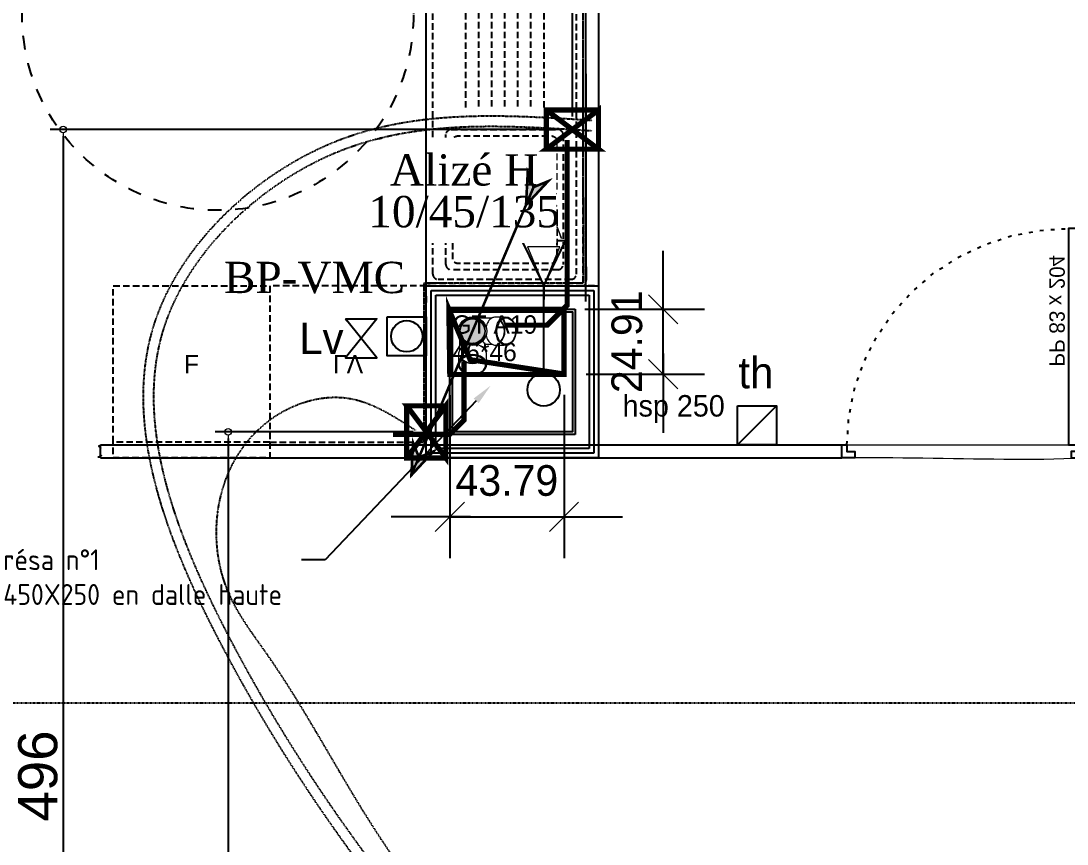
# Model space of a CAD drawing. Extents: x -2932 to 12371, y 2178 to 6224.
# Drawn here: x 3957.4 to 4358.5, y 4847.3 to 5163.1 of the extents above; entities that cross this region are included whole.
import ezdxf
from ezdxf import colors
from ezdxf.entities.mleader import LeaderData, LeaderLine
from ezdxf.math import Vec2, Vec3

# ---------------------------------------------------------------- set-up
doc = ezdxf.new("R2010")
doc.units = 0
doc.header["$PDMODE"] = 67
for name, pattern in [('ISO-03', [1.5, 0.6, -0.9]), ('prlm_ef', [0.165, 0.1, -0.065]), ('Style de ligne -1', [0.41664, 0.20828, -0.20836]), ('Style de ligne -11', [0.347222, 0.20828, -0.138942]), ('Style de ligne -13', [0.147638, 0.098425, -0.049213]), ('Style de ligne -18', [0.164042, 0.054681, -0.109361]), ('Style de ligne -5', [0.20828, 0.069425, -0.138855]), ('VW-01', [0.41656, 0.20828, -0.20828])]:
    doc.linetypes.add(name, pattern=pattern)
doc.layers.get('0').update_dxf_attribs({"color": 252})
for name, color, linetype, lineweight in [('_GAZELEC-BOITE INCORPO', 36, 'Continuous', 18), ('_GAZELEC-RESERVATION', 1, 'Continuous', 18), ('_GAZELEC-RESERVATION 2', 6, 'Continuous', 18)]:
    doc.layers.add(name, color=color, linetype=linetype, lineweight=lineweight)
for name, color, linetype in [('_GAZELEC-EAU CHAUDE', 1, 'Continuous'), ('B faience', 252, 'Style de ligne -11'), ('B Général', 252, 'Continuous'), ('C ANNOTATIONS-axes horizontaux', 252, 'Style de ligne -1'), ('C ANNOTATIONS-PMR', 252, 'Style de ligne -5'), ('C ANNOTATIONS-prestations', 252, 'Continuous'), ('C ANNOTATIONS-textes-numérotation gaine', 252, 'ISO-03'), ('D SURFACES-shab', 252, 'Continuous'), ('F REMPLISSAGE-vert clair', 252, 'Continuous'), ('F REMPLISSAGE-vert foncé', 252, 'Continuous'), ('GAZ-EU FLECHE', 42, 'Continuous'), ('prlm-CHAUFF', 30, 'Continuous'), ('prlm-EAU-CHU', 42, 'Continuous'), ('prlm-EAU-EF', 161, 'Continuous'), ('prlm-EAU-EUEV', 25, 'Continuous'), ('prlm-GT', 242, 'Continuous'), ('prlm-VMC', 93, 'Continuous')]:
    doc.layers.add(name, color=color, linetype=linetype)
doc.styles.add('Arial', font='arial.ttf')
doc.styles.add('Eurostile', font='')
doc.styles.add('Eurostile (italic)', font='')
doc.styles.add('prlm-elec-cfa', font='comic.ttf', dxfattribs={"height": 12})
doc.styles.add('prlm-elec-cfo', font='comic.ttf', dxfattribs={"height": 12})
doc.styles.add('prlm-vmc', font='pala.ttf', dxfattribs={"height": 14})
doc.styles.get("Standard").update_dxf_attribs({"font": 'isocp.shx', "height": 15})
doc.styles.get('Eurostile').set_extended_font_data('Eurostile')
doc.styles.get('Eurostile (italic)').set_extended_font_data('Eurostile', italic=True)
doc.dimstyles.new('200', dxfattribs={"dimscale": 0.1, "dimtxt": 150, "dimasz": 25, "dimexe": 50, "dimexo": 50, "dimgap": 20, "dimtad": 1, "dimdec": 0, "dimdsep": 46, "dimtxsty": 'Arial', "dimblk1": 'DOTBLANK', "dimblk2": 'DOTBLANK', "dimsah": 1, "dimcen": 25, "dimclrd": 5, "dimclre": 5, "dimadec": 0, "dimazin": 0, "dimtfac": 1, "dimtdec": 0, "dimtmove": 0, "dimatfit": 3, "dimldrblk": 'DOTBLANK', "dimfxl": 50, "dimtolj": 1, "dimtzin": 0, "dimarcsym": 0})
doc.dimstyles.new('Arch', dxfattribs={"dimtxt": 11.765001, "dimasz": 11.224121, "dimexe": 15.875, "dimexo": 7.9375, "dimgap": 7.9375, "dimtad": 1, "dimdec": 1, "dimtxsty": 'Eurostile', "dimblk": 'B n1.VW_SLASH', "dimblk1": 'B n1.VW_SLASH', "dimblk2": 'B n1.VW_SLASH', "dimcen": 0, "dimdle": 7.9375, "dimazin": 0, "dimtfac": 1, "dimtdec": 1, "dimtix": 1, "dimtmove": 0, "dimatfit": 0, "dimldrblk": 'B n1.VW_FILLEDARROW', "dimfxl": 1, "dimfrac": 2, "dimtolj": 1, "dimarcsym": 0})

# ---------------------------------------------------------------- blocks, each defined once
blk = doc.blocks.new('A n1.Groupe-56-1')
at = {"layer": 'B Général', "linetype": 'VW-01', "ltscale": 25.4, "flags": 128}
blk.add_lwpolyline([(4122.85, 5051.44), (4168.9, 5051.44), (4168.9, 5005.44), (4122.85, 5005.44)], close=True, dxfattribs=at)
at = {"layer": 'C ANNOTATIONS-textes-numérotation gaine', "insert": (4122.85, 5050.14), "char_height": 7.059, "width": 46.0492, "attachment_point": 1, "line_spacing_factor": 0.894142, "style": 'Eurostile'}
blk.add_mtext('GT A19\\P46*46', dxfattribs=at)
blk = doc.blocks.new('xi.cee3')
at = {"layer": 'prlm-EAU-CHU', "color": 0, "lineweight": 13}
for p, q in [((-5.34, 12.09), (-5.34, 8.77)), ((5.34, 8.77), (5.34, 12.09)), ((-5, 7.43), (-5, 2.17)), ((5, 5), (3.85, 3.85)), ((5, 5), (5, 7.43)), ((7.43, 5), (5, 5)), ((12.09, 5.34), (8.77, 5.34)), ((2.17, -5), (7.43, -5)), ((8.77, -5.34), (12.09, -5.34))]:
    blk.add_line(p, q, dxfattribs=at)
for radius in [5.45, 4.69]:
    blk.add_circle((0, 0), radius, dxfattribs=at)
for centre, radius, start, end in [((0, 6.15), 6.29, 48.8644, 131.1356), ((0, 6.35), 5.87, 47.8311, 131.8233), ((-2.66, 8.75), 2.68, 180.4039, 207.2524), ((2.66, 8.75), 2.68, 332.7476, 359.5961), ((-0.74, 10.12), 5.03, 211.1457, 259.1022), ((0.74, 10.12), 5.03, 280.8978, 328.8543), ((10.12, 0.74), 5.03, 121.1457, 169.1022), ((8.75, 2.66), 2.68, 90.4039, 117.2524), ((6.15, 0), 6.29, 318.8644, 41.1356), ((6.35, 0), 5.87, 318.1767, 42.1689), ((10.12, -0.74), 5.03, 190.8978, 238.8543), ((8.75, -2.66), 2.68, 242.7476, 269.5961)]:
    blk.add_arc(centre, radius, start, end, dxfattribs=at)
for centre, major_axis, ratio in [((0, 12.84), (5.44, 0), 0.708306), ((0, 12.94), (5.05, 0), 0.707331)]:
    blk.add_ellipse(centre, major_axis=major_axis, ratio=ratio, dxfattribs=at)
at = {"layer": 'prlm-EAU-CHU', "color": 0, "lineweight": 13, "extrusion": (0, 0, -1)}
for centre, major_axis, ratio in [((12.84, 0), (0, 5.44), 0.708306), ((12.94, 0), (0, 5.05), 0.707331)]:
    blk.add_ellipse(centre, major_axis=major_axis, ratio=ratio, dxfattribs=at)
blk = doc.blocks.new('xi.eu')
at = {"layer": 'prlm-EAU-EUEV', "linetype": 'ByBlock', "lineweight": -2}
h = blk.add_hatch(color=0, dxfattribs=at)
edge = h.paths.add_edge_path()
edge.add_arc((0, 0), 5, 0, 360)
at = {"layer": 'prlm-EAU-EUEV', "color": 0, "linetype": 'ByBlock', "lineweight": 5}
blk.add_circle((0, 0), 5, dxfattribs=at)
blk = doc.blocks.new('xi.be')
at = {"layer": 'prlm-VMC', "color": 0, "linetype": 'ByBlock', "lineweight": 5, "flags": 128}
blk.add_lwpolyline([(-6.17, -15), (6.17, -15), (0, 0)], close=True, dxfattribs=at)
at = {"layer": 'prlm-VMC', "color": 0, "linetype": 'ByBlock', "lineweight": 5}
blk.add_solid([(0, -1), (5.17, -14), (-5.17, -14), (0, -1)], dxfattribs=at)
blk = doc.blocks.new('xi.bp-vmc-cui')
at = {"layer": 'prlm-VMC', "color": 0, "linetype": 'ByBlock', "lineweight": -2, "flags": 128}
blk.add_lwpolyline([(-7.5, 7.5), (7.5, 7.5), (7.5, -7.5), (-7.5, -7.5)], close=True, dxfattribs=at)
at = {"layer": 'prlm-VMC', "color": 0, "linetype": 'ByBlock', "lineweight": -2}
blk.add_circle((0, 0), 6, dxfattribs=at)
blk = doc.blocks.new('xi.th-ch')
at = {"layer": 'prlm-CHAUFF', "color": 0, "linetype": 'ByBlock', "lineweight": -2, "flags": 128}
blk.add_lwpolyline([(-7.5, 7.5), (7.5, 7.5), (7.5, -7.5), (-7.5, -7.5)], close=True, dxfattribs=at)
at = {"layer": 'prlm-CHAUFF', "color": 0}
blk.add_lwpolyline([(-7.5, -7.5), (7.5, 7.5)], dxfattribs=at)
blk = doc.blocks.new('xi.LVrob')
at = {"layer": 'prlm-EAU-EF', "color": 0}
blk.add_lwpolyline([(-6, 7.5), (6, 7.5), (-6, -7.5), (6, -7.5)], close=True, dxfattribs=at)
blk = doc.blocks.new('A n1.Frigo')
at = {"layer": 'B Général', "linetype": 'Style de ligne -13', "ltscale": 25.4, "flags": 128}
blk.add_lwpolyline([(-30, 30), (30, 30), (30, -30), (-30, -30)], close=True, dxfattribs=at)
blk.add_lwpolyline([(30, -30), (30, -36), (-30, -36), (-30, -30)], dxfattribs=at)
at = {"layer": 'B Général', "insert": (0, 0), "char_height": 7.06, "attachment_point": 5, "line_spacing_factor": 0.894142, "style": 'Eurostile'}
blk.add_mtext('F', dxfattribs=at)
blk = doc.blocks.new('A n1.Rond 150_PMR')
at = {"layer": 'B Général', "linetype": 'VW-01', "ltscale": 25.4}
blk.add_circle((0, 0), 75, dxfattribs=at)
at = {"layer": 'B Général', "insert": (-61.5, 0), "char_height": 7.059, "attachment_point": 5, "rotation": 90, "line_spacing_factor": 0.894142, "style": 'Eurostile (italic)'}
blk.add_mtext('Ø 150 PMR', dxfattribs=at)
blk = doc.blocks.new('A n1.Lave Vaisselle')
at = {"layer": 'B Général', "linetype": 'Style de ligne -13', "ltscale": 25.4, "flags": 128}
blk.add_lwpolyline([(-30, 30), (-30, 36), (30, 36), (30, 30)], dxfattribs=at)
blk.add_lwpolyline([(-30, 30), (30, 30), (30, -30), (-30, -30)], close=True, dxfattribs=at)
at = {"layer": 'B Général', "insert": (0, 0), "char_height": 7.059, "attachment_point": 5, "line_spacing_factor": 0.894142, "style": 'Eurostile'}
blk.add_mtext('LV', dxfattribs=at)
blk = doc.blocks.new('A n1.Evier 120.60 T3 et +')
at = {"layer": 'B Général', "linetype": 'Style de ligne -13', "ltscale": 25.4}
for p, q in [((-55.5, -2.5), (55.5, -2.5)), ((-57.5, -55.5), (-57.5, -4.5)), ((2, -7.53), (51.79, -7.53)), ((57.5, -4.5), (57.5, -55.5)), ((0, -50.5), (0, -9.53)), ((18.98, -10), (18.98, -10)), ((53.79, -9.53), (53.79, -50.5)), ((-52.12, -15), (-7.88, -15)), ((-52.5, -20), (-7.5, -20)), ((-52.5, -25), (-7.5, -25)), ((-52.5, -30), (-7.5, -30)), ((-52.5, -35), (-7.5, -35)), ((-52.5, -40), (-7.5, -40)), ((25.65, -43.33), (25.65, -43.33)), ((-52.12, -45), (-7.88, -45)), ((9.17, -50), (9.17, -50)), ((51.79, -52.5), (2, -52.5)), ((55.5, -57.5), (-55.5, -57.5))]:
    blk.add_line(p, q, dxfattribs=at)
at = {"layer": 'B Général', "linetype": 'Style de ligne -13', "ltscale": 25.4, "flags": 128}
blk.add_lwpolyline([(-60, 0), (-60, 6), (60, 6), (60, 0)], dxfattribs=at)
blk.add_lwpolyline([(-60, 0), (60, 0), (60, -60), (-60, -60)], close=True, dxfattribs=at)
for points in [[(25.65, -12), (25.65, -48, -0.414212), (23.65, -50), (4.5, -50, -0.198914), (3.09, -49.41, -0.198914), (2.5, -48), (2.5, -12, -0.414214), (4.5, -10)], [(25.65, -12, 0.414212), (23.65, -10), (4.45, -10)], [(28.15, -12), (28.15, -48, 0.414212), (30.15, -50), (49.29, -50, 0.198914), (50.71, -49.41, 0.198914), (51.29, -48), (51.29, -12, 0.414214), (49.29, -10)], [(28.15, -12, -0.414212), (30.15, -10), (49.34, -10)]]:
    blk.add_lwpolyline(points, format="xyb", dxfattribs=at)
at = {"layer": 'B Général', "linetype": 'Style de ligne -13', "ltscale": 25.4}
for centre, start, end in [((-55.5, -4.5), 90, 180), ((55.5, -4.5), 0, 90), ((2, -9.53), 90, 180), ((51.79, -9.53), 0, 90), ((2, -50.5), 180, 270), ((51.79, -50.5), 270, 0), ((-55.5, -55.5), 180, 270), ((55.5, -55.5), 270, 0)]:
    blk.add_arc(centre, 2, start, end, dxfattribs=at)
for centre in [(18.15, -17), (35.65, -17)]:
    blk.add_ellipse(centre, major_axis=(3.54, 0), ratio=1, dxfattribs=at)
blk = doc.blocks.new('A n1.PP 80')
at = {"layer": 'B Général', "flags": 128}
blk.add_lwpolyline([(-43, 2.5), (-43, 85.5), (-39, 85.5), (-39, 2.5)], close=True, dxfattribs=at)
at = {"layer": 'B Général', "linetype": 'Style de ligne -18', "ltscale": 25.4, "flags": 128}
blk.add_lwpolyline([(46, 2.5), (45.27, 13.33), (43.1, 23.98), (39.53, 34.26), (34.61, 44), (28.44, 53.03), (21.1, 61.19), (12.74, 68.35), (3.5, 74.38), (-6.47, 79.18), (-17, 82.67), (-27.91, 84.79), (-39, 85.5)], dxfattribs=at)
at = {"layer": 'B Général', "linetype": 'Continuous', "flags": 128}
for points in [[(-45, 2.5), (-43, 2.5), (-43, 0), (-40, 0), (-40, -2.5), (-45, -2.5)], [(48, 2.5), (46, 2.5), (46, 0), (43, 0), (43, -2.5), (48, -2.5), (48, -2.5), (48, -2.5), (48, 1.79), (48, 1.79)]]:
    blk.add_lwpolyline(points, close=True, dxfattribs=at)
at = {"layer": 'C ANNOTATIONS-prestations', "insert": (-37.5, 32.5), "char_height": 5.8825, "attachment_point": 1, "rotation": 90, "line_spacing_factor": 0.894142, "style": 'Eurostile'}
blk.add_mtext('PP 83 x 204', dxfattribs=at)
blk = doc.blocks.new('A n1.VMC')
at = {"layer": 'B Général', "linetype": 'VW-01', "ltscale": 25.4}
blk.add_line((0, 10.77), (0, 17), dxfattribs=at)
at = {"layer": 'B Général', "linetype": 'Continuous', "flags": 128}
blk.add_lwpolyline([(0, 10.77), (-8.34, -6.52), (8.34, -6.52)], close=True, dxfattribs=at)
at = {"layer": 'C ANNOTATIONS-prestations', "insert": (-7.15, -7.39), "char_height": 4.706, "attachment_point": 1, "line_spacing_factor": 0.894142, "style": 'Eurostile'}
blk.add_mtext('VMC', dxfattribs=at)
blk = doc.blocks.new('B n1.VW_SLASH')
at = {"linetype": 'ByBlock', "lineweight": -2}
blk.add_line((0.707, 0), (-1, 0), dxfattribs=at)
at = {"linetype": 'Continuous', "lineweight": 20, "flags": 128}
blk.add_lwpolyline([(0.5, 0.5), (-0.5, -0.5)], dxfattribs=at)
blk = doc.blocks.new('*D251')
at = {"layer": '_GAZELEC-RESERVATION 2', "color": 0, "lineweight": -2, "transparency": 16777216}
for p, q in [((4121.85, 5019.5), (4121.85, 4957.01)), ((4165.64, 5019.67), (4165.64, 4957.01)), ((4110.62, 4972.88), (4099.4, 4972.88)), ((4121.85, 4972.88), (4165.64, 4972.88)), ((4176.86, 4972.88), (4188.09, 4972.88))]:
    blk.add_line(p, q, dxfattribs=at)
at = {"layer": 'Defpoints', "color": 0, "transparency": 16777216}
for p in [(4121.85, 5027.44), (4165.64, 5027.61), (4165.64, 4972.88)]:
    blk.add_point(p, dxfattribs=at)
at = {"layer": '_GAZELEC-RESERVATION 2', "color": 0, "lineweight": -2, "transparency": 16777216, "xscale": 11.22412109375, "yscale": 11.22412109375, "zscale": 11.22412109375}
blk.add_blockref('B n1.VW_SLASH', (4121.85, 4972.88), dxfattribs=at)
at = {"layer": '_GAZELEC-RESERVATION 2', "color": 0, "lineweight": -2, "transparency": 16777216, "xscale": 11.22412109375, "yscale": 11.22412109375, "zscale": 11.22412109375, "rotation": 180}
blk.add_blockref('B n1.VW_SLASH', (4165.64, 4972.88), dxfattribs=at)
at = {"layer": '_GAZELEC-RESERVATION 2', "color": 0, "transparency": 16777216, "insert": (4143.74, 4986.7), "char_height": 11.765, "attachment_point": 5, "style": 'Eurostile'}
blk.add_mtext('\\A1;43.79', dxfattribs=at)
blk = doc.blocks.new('B n1.VW_FILLEDARROW')
at = {"linetype": 'Continuous'}
blk.add_hatch(color=250, dxfattribs=at).paths.add_polyline_path([(-1.414, 0.379), (0, 0), (-1.414, -0.379)])
at = {"linetype": 'Continuous', "flags": 128}
blk.add_lwpolyline([(-1.414, 0.379), (0, 0), (-1.414, -0.379)], close=True, dxfattribs=at)
blk = doc.blocks.new('*D252')
at = {"layer": '_GAZELEC-RESERVATION 2', "color": 0, "lineweight": -2, "transparency": 16777216}
for p, q in [((4203.62, 5063.66), (4203.62, 5074.89)), ((4173.58, 5052.44), (4219.5, 5052.44)), ((4203.62, 5027.53), (4203.62, 5052.44)), ((4174.1, 5027.53), (4219.5, 5027.53)), ((4203.62, 5016.31), (4203.62, 5005.08))]:
    blk.add_line(p, q, dxfattribs=at)
at = {"layer": 'Defpoints', "color": 0, "transparency": 16777216}
for p in [(4165.64, 5052.44), (4203.62, 5052.44), (4166.17, 5027.53)]:
    blk.add_point(p, dxfattribs=at)
at = {"layer": '_GAZELEC-RESERVATION 2', "color": 0, "lineweight": -2, "transparency": 16777216, "xscale": 11.22412109375, "yscale": 11.22412109375, "zscale": 11.22412109375}
for p, rotation in [((4203.62, 5052.44), 270), ((4203.62, 5027.53), 90)]:
    blk.add_blockref('B n1.VW_SLASH', p, dxfattribs=dict(at, rotation=rotation))
at = {"layer": '_GAZELEC-RESERVATION 2', "color": 0, "transparency": 16777216, "insert": (4189.8, 5039.98), "char_height": 11.765, "attachment_point": 5, "rotation": 90, "style": 'Eurostile'}
blk.add_mtext('\\A1;24.91', dxfattribs=at)
blk = doc.blocks.new('FLECHE1')
h = blk.add_hatch(color=256)
h.dxf.hatch_style = 1
h.paths.add_polyline_path([(495907.1, -370439.6), (495913.6, -370315.5), (495936.1, -370371.1), (495991.7, -370348.6)])
for p, q in [((495907.1, -370439.6), (496141.3, -369887.2)), ((495913.6, -370315.5), (495907.1, -370439.6)), ((495913.6, -370315.5), (495907.1, -370439.6)), ((495936.1, -370371.1), (495913.6, -370315.5)), ((495936.1, -370371.1), (495913.6, -370315.5)), ((495991.7, -370348.6), (495907.1, -370439.6)), ((495907.1, -370439.6), (495991.7, -370348.6)), ((495936.1, -370371.1), (495991.7, -370348.6)), ((495991.7, -370348.6), (495936.1, -370371.1)), ((495907.1, -370439.6), (495936.1, -370371.1))]:
    blk.add_line(p, q)
at = {"const_width": 10}
for points in [[(495936.1, -370371.1), (496141.3, -369887.2)], [(495907.1, -370439.6), (495913.6, -370315.5), (495936.1, -370371.1), (495991.7, -370348.6), (495907.1, -370439.6)]]:
    blk.add_lwpolyline(points, dxfattribs=at)
blk = doc.blocks.new('FLECHE2')
h = blk.add_hatch(color=256)
h.dxf.hatch_style = 1
h.paths.add_polyline_path([(496271.9, -370023.3), (496278.4, -369899.2), (496300.9, -369954.8), (496356.5, -369932.3)])
at = {"const_width": 10}
for points in [[(496066.7, -370507.2), (496300.9, -369954.8), (496356.5, -369932.3), (496271.9, -370023.3), (496300.9, -369954.8), (496278.4, -369899.2), (496271.9, -370023.3), (496356.5, -369932.3), (496300.9, -369954.8), (496278.4, -369899.2), (496271.9, -370023.3)], [(496271.9, -370023.3), (496278.4, -369899.2), (496300.9, -369954.8), (496356.5, -369932.3), (496271.9, -370023.3)]]:
    blk.add_lwpolyline(points, dxfattribs=at)
blk = doc.blocks.new('_DOTBLANK')
at = {"color": 0, "linetype": 'ByBlock'}
blk.add_line((-0.5, 0), (-1, 0), dxfattribs=at)
blk.add_circle((0, 0), 0.5, dxfattribs=at)
blk = doc.blocks.new('*D294')
at = {"layer": '_GAZELEC-BOITE INCORPO', "color": 5, "lineweight": -2, "transparency": 16777216}
for p, q in [((4168.85, 5126.39), (4168.85, 5234.81)), ((4432.96, 5126.39), (4432.96, 5234.81)), ((4171.35, 5229.81), (4430.46, 5229.81))]:
    blk.add_line(p, q, dxfattribs=at)
at = {"layer": 'Defpoints', "color": 0, "transparency": 16777216}
for p in [(4432.96, 5229.81), (4168.85, 5121.39), (4432.96, 5121.39)]:
    blk.add_point(p, dxfattribs=at)
at = {"layer": '_GAZELEC-BOITE INCORPO', "color": 5, "lineweight": -2, "transparency": 16777216, "xscale": 2.5, "yscale": 2.5, "zscale": 2.5, "rotation": 180}
blk.add_blockref('_DOTBLANK', (4168.85, 5229.81), dxfattribs=at)
at = {"layer": '_GAZELEC-BOITE INCORPO', "color": 5, "lineweight": -2, "transparency": 16777216, "xscale": 2.5, "yscale": 2.5, "zscale": 2.5}
blk.add_blockref('_DOTBLANK', (4432.96, 5229.81), dxfattribs=at)
at = {"layer": '_GAZELEC-BOITE INCORPO', "color": 0, "transparency": 16777216, "insert": (4300.91, 5239.47), "char_height": 15, "attachment_point": 5, "style": 'Arial'}
blk.add_mtext('\\A1;264', dxfattribs=at)
blk = doc.blocks.new('*D295')
at = {"layer": '_GAZELEC-BOITE INCORPO', "color": 5, "lineweight": -2, "transparency": 16777216}
for p, q in [((4163.85, 5121.39), (3968.63, 5121.39)), ((3973.63, 5118.89), (3973.63, 4627.94)), ((4427.96, 4625.44), (3968.63, 4625.44))]:
    blk.add_line(p, q, dxfattribs=at)
at = {"layer": 'Defpoints', "color": 0, "transparency": 16777216}
for p in [(4168.85, 5121.39), (3973.63, 4625.44), (4432.96, 4625.44)]:
    blk.add_point(p, dxfattribs=at)
at = {"layer": '_GAZELEC-BOITE INCORPO', "color": 5, "lineweight": -2, "transparency": 16777216, "xscale": 2.5, "yscale": 2.5, "zscale": 2.5}
for p, rotation in [((3973.63, 5121.39), 90), ((3973.63, 4625.44), 270)]:
    blk.add_blockref('_DOTBLANK', p, dxfattribs=dict(at, rotation=rotation))
at = {"layer": '_GAZELEC-BOITE INCORPO', "color": 0, "transparency": 16777216, "insert": (3963.97, 4873.41), "char_height": 15, "attachment_point": 5, "rotation": 90, "style": 'Arial'}
blk.add_mtext('\\A1;496', dxfattribs=at)
blk = doc.blocks.new('*D303')
at = {"layer": '_GAZELEC-BOITE INCORPO', "color": 5, "lineweight": -2, "transparency": 16777216}
for p, q in [((4107.85, 5005.44), (4031.85, 5005.44)), ((4036.85, 5002.94), (4036.85, 4627.94)), ((4427.96, 4625.44), (4031.85, 4625.44))]:
    blk.add_line(p, q, dxfattribs=at)
at = {"layer": 'Defpoints', "color": 0, "transparency": 16777216}
for p in [(4112.85, 5005.44), (4036.85, 4625.44), (4432.96, 4625.44)]:
    blk.add_point(p, dxfattribs=at)
at = {"layer": '_GAZELEC-BOITE INCORPO', "color": 5, "lineweight": -2, "transparency": 16777216, "xscale": 2.5, "yscale": 2.5, "zscale": 2.5}
for p, rotation in [((4036.85, 5005.44), 90), ((4036.85, 4625.44), 270)]:
    blk.add_blockref('_DOTBLANK', p, dxfattribs=dict(at, rotation=rotation))
at = {"layer": '_GAZELEC-BOITE INCORPO', "color": 0, "transparency": 16777216, "insert": (4027.19, 4815.44), "char_height": 15, "attachment_point": 5, "rotation": 90, "style": 'Arial'}
blk.add_mtext('\\A1;380', dxfattribs=at)
blk = doc.blocks.new('*D304')
at = {"layer": '_GAZELEC-BOITE INCORPO', "color": 5, "lineweight": -2, "transparency": 16777216}
for p, q in [((4112.85, 5010.44), (4112.85, 5263.47)), ((4432.96, 5010.44), (4432.96, 5263.47)), ((4115.35, 5258.47), (4430.46, 5258.47))]:
    blk.add_line(p, q, dxfattribs=at)
at = {"layer": 'Defpoints', "color": 0, "transparency": 16777216}
for p in [(4432.96, 5258.47), (4112.85, 5005.44), (4432.96, 5005.44)]:
    blk.add_point(p, dxfattribs=at)
at = {"layer": '_GAZELEC-BOITE INCORPO', "color": 5, "lineweight": -2, "transparency": 16777216, "xscale": 2.5, "yscale": 2.5, "zscale": 2.5, "rotation": 180}
blk.add_blockref('_DOTBLANK', (4112.85, 5258.47), dxfattribs=at)
at = {"layer": '_GAZELEC-BOITE INCORPO', "color": 5, "lineweight": -2, "transparency": 16777216, "xscale": 2.5, "yscale": 2.5, "zscale": 2.5}
blk.add_blockref('_DOTBLANK', (4432.96, 5258.47), dxfattribs=at)
at = {"layer": '_GAZELEC-BOITE INCORPO', "color": 0, "transparency": 16777216, "insert": (4272.91, 5268.13), "char_height": 15, "attachment_point": 5, "style": 'Arial'}
blk.add_mtext('\\A1;320', dxfattribs=at)

msp = doc.modelspace()

# ---------------------------------------------------------------- linework, layer by layer
at = {"layer": '_GAZELEC-BOITE INCORPO', "const_width": 2}
msp.add_lwpolyline([(4110.349, 5015.437), (4105.349, 5015.437), (4105.349, 4995.438), (4120.349, 4995.437), (4120.349, 5015.437), (4105.349, 5015.437), (4120.349, 4995.437), (4120.348, 5015.437), (4105.349, 4995.438)], dxfattribs=at)
at = {"layer": '_GAZELEC-RESERVATION 2', "const_width": 2}
msp.add_lwpolyline([(4120.641, 5052.438), (4165.641, 5052.438), (4165.641, 5027.438), (4121.849, 5027.438), (4121.498, 5052.438), (4129.644, 5033.123), (4166.166, 5027.53)], dxfattribs=at)
at = {"layer": 'B faience', "flags": 128}
msp.add_lwpolyline([(4172.849, 5181.438), (4172.949, 5062.438), (4111.849, 5062.438), (4111.849, 5001.438)], dxfattribs=at)
at = {"layer": 'B Général', "linetype": 'Continuous'}
for p, q in [((4178.898, 5249.438), (4178.898, 5055.438)), ((4178.898, 5249.438), (4178.898, 5055.438)), ((4173.898, 5244.438), (4173.898, 5055.438)), ((4173.898, 5244.438), (4173.898, 5055.438)), ((4112.849, 4995.438), (4112.849, 5061.438)), ((4112.849, 5061.438), (4178.898, 5061.438)), ((4178.898, 5061.438), (4178.898, 4995.438)), ((4121.849, 5004.438), (4121.849, 5052.438)), ((4121.849, 5052.438), (4169.898, 5052.438)), ((4169.898, 5052.438), (4169.898, 5004.438)), ((4169.898, 5004.438), (4121.849, 5004.438)), ((3987.892, 5000.438), (4272.114, 5000.438)), ((3987.892, 5000.438), (4272.114, 5000.438)), ((3987.892, 4995.438), (3987.892, 5000.438)), ((4272.114, 4995.438), (4272.114, 5000.438)), ((3987.892, 4995.438), (4272.114, 4995.438)), ((3987.892, 4995.438), (4272.114, 4995.438)), ((4178.898, 4995.438), (4112.849, 4995.438))]:
    msp.add_line(p, q, dxfattribs=at)
at = {"layer": 'B Général', "linetype": 'Continuous', "flags": 128}
msp.add_lwpolyline([(4568.803, 5509.224, 0.2972461), (3485.099, 4673.447), (3485.04, 4673.28), (3420.821, 4459.345)], format="xyb", dxfattribs=at)
at = {"layer": 'C ANNOTATIONS-axes horizontaux'}
msp.add_line((12370.813, 4901.389), (2960.813, 4901.389), dxfattribs=at)
at = {"layer": 'D SURFACES-shab', "lineweight": 18, "flags": 128}
msp.add_lwpolyline([(4434.469, 5000.438), (4433.965, 5456.497, 0.0692059), (4113.898, 5346.075), (4113.898, 5249.438), (4178.898, 5249.438), (4178.898, 5000.438)], format="xyb", close=True, dxfattribs=at)
msp.add_lwpolyline([(3987.892, 4995.438), (4107.892, 4995.438), (3987.892, 4995.438)], close=True, dxfattribs=at)
at = {"layer": 'D SURFACES-shab', "lineweight": 18}
msp.add_open_spline([(4112.849, 5000.438), (4112.849, 5030.938), (4112.849, 5061.438), (4143.53, 5061.438), (4174.211, 5061.438), (4174.055, 5152.938), (4173.898, 5244.438), (4141.398, 5244.438), (4108.898, 5244.438), (4108.898, 5293.94), (4108.898, 5343.442), (3972.199, 5270.393), (3856.951, 5170.287), (3856.951, 4900.364), (3856.951, 4630.441), (4077.06, 4630.438), (4297.169, 4630.435), (4297.169, 4630.436), (4297.169, 4630.438), (4365.567, 4630.438), (4433.965, 4630.438), (4433.965, 4812.938), (4433.965, 4995.438), (4210.928, 4995.438), (3987.892, 4995.438), (3987.892, 4997.938), (3987.892, 5000.438), (4050.37, 5000.438), (4112.849, 5000.438)], degree=2, knots=[0, 0, 0, 1, 1, 2, 2, 3, 3, 4, 4, 5, 5, 6, 6, 7, 7, 8, 8, 9, 9, 10, 10, 11, 11, 12, 12, 13, 13, 14, 14, 14], dxfattribs=at)
at = {"layer": 'F REMPLISSAGE-vert clair'}
for p, q in [((4114.649, 4997.238), (4114.649, 5059.638)), ((4114.649, 5059.638), (4177.098, 5059.638)), ((4116.449, 4999.038), (4116.449, 5057.838)), ((4116.449, 5057.838), (4175.298, 5057.838)), ((4175.298, 5057.838), (4175.298, 4999.038)), ((4177.098, 5059.638), (4177.098, 4997.238)), ((4175.298, 4999.038), (4116.449, 4999.038)), ((4177.098, 4997.238), (4114.649, 4997.238))]:
    msp.add_line(p, q, dxfattribs=at)
at = {"layer": 'F REMPLISSAGE-vert clair', "linetype": 'Continuous'}
for p, q in [((4121.849, 5004.438), (4121.849, 5052.438)), ((4121.849, 5052.438), (4169.898, 5052.438)), ((4169.898, 5052.438), (4169.898, 5004.438)), ((4169.898, 5004.438), (4121.849, 5004.438))]:
    msp.add_line(p, q, dxfattribs=at)
at = {"layer": 'F REMPLISSAGE-vert foncé', "linetype": 'Continuous'}
for p, q in [((4112.849, 4995.438), (4112.849, 5061.438)), ((4112.849, 5061.438), (4178.898, 5061.438)), ((4178.898, 5061.438), (4178.898, 4995.438)), ((4178.898, 4995.438), (4112.849, 4995.438))]:
    msp.add_line(p, q, dxfattribs=at)
at = {"layer": 'F REMPLISSAGE-vert foncé'}
for p, q in [((4114.649, 4997.238), (4114.649, 5059.638)), ((4114.649, 5059.638), (4177.098, 5059.638)), ((4177.098, 5059.638), (4177.098, 4997.238)), ((4177.098, 4997.238), (4114.649, 4997.238))]:
    msp.add_line(p, q, dxfattribs=at)
at = {"layer": 'prlm-EAU-EUEV', "const_width": 2}
msp.add_lwpolyline([(4127.263, 5032.448), (4127.263, 5009.914), (4121.822, 5004.474), (4100.048, 5004.474)], dxfattribs=at)
at = {"layer": 'prlm-GT'}
msp.add_lwpolyline([(4122.849, 5051.438), (4168.898, 5051.438), (4168.898, 5005.438), (4122.849, 5005.438)], close=True, dxfattribs=at)
at = {"layer": 'prlm-VMC'}
msp.add_lwpolyline([(4157.849, 5027.832), (4157.849, 5061.438)], dxfattribs=at)
msp.add_circle((4157.849, 5021.582), 6.25, dxfattribs=at)

# ---------------------------------------------------------------- block references
at = {"layer": 'B Général'}
for name, p, rotation in [('A n1.Evier 120.60 T3 et +', (4172.849, 5121.438), 270.0000000083743), ('A n1.VMC', (4157.849, 5072.209), 180)]:
    msp.add_blockref(name, p, dxfattribs=dict(at, rotation=rotation))
at = {"layer": 'B Général', "xscale": -1}
msp.add_blockref('A n1.PP 80', (4320.114, 4997.938), dxfattribs=at)
at = {"layer": 'B Général'}
msp.add_blockref('A n1.Frigo', (4022.849, 5031.438), dxfattribs=at)
at = {"layer": 'B Général', "xscale": -1, "rotation": 180}
msp.add_blockref('A n1.Lave Vaisselle', (4082.849, 5031.438), dxfattribs=at)
at = {"layer": 'C ANNOTATIONS-PMR', "ltscale": 25.4, "rotation": 270}
msp.add_blockref('A n1.Rond 150_PMR', (4032.898, 5165.438), dxfattribs=at)
at = {"layer": 'C ANNOTATIONS-textes-numérotation gaine'}
msp.add_blockref('A n1.Groupe-56-1', (0, 0), dxfattribs=at)
at = {"layer": 'GAZ-EU FLECHE', "xscale": 0.1, "yscale": 0.1, "zscale": 0.1}
msp.add_blockref('FLECHE1', (-45483.579, 42032.786), dxfattribs=at)
at = {"layer": 'prlm-CHAUFF'}
msp.add_blockref('xi.th-ch', (4239.601, 5007.938), dxfattribs=at)
at = {"layer": 'prlm-EAU-CHU', "rotation": 270}
msp.add_blockref('xi.cee3', (4130.552, 5044.068), dxfattribs=at)
at = {"layer": 'prlm-EAU-EUEV', "xscale": -1, "rotation": 90}
msp.add_blockref('xi.eu', (4130.552, 5044.068), dxfattribs=at)
at = {"layer": 'prlm-VMC', "rotation": 180}
msp.add_blockref('xi.be', (4157.849, 5061.438), dxfattribs=at)
at = {"layer": 'prlm-VMC'}
msp.add_blockref('xi.bp-vmc-cui', (4105.349, 5042.086), dxfattribs=at)

# ---------------------------------------------------------------- texts
at = {"layer": 'C ANNOTATIONS-prestations', "insert": (4188.09, 5008.814), "char_height": 8.2355, "width": 186, "attachment_point": 7, "line_spacing_factor": 0.894142, "style": 'Eurostile'}
msp.add_mtext('hsp{\\fEurostile|b0|i1|c0|p0; }250', dxfattribs=at)
at = {"layer": 'prlm-VMC', "insert": (4035.248, 5070.669), "char_height": 12, "attachment_point": 1, "style": 'prlm-vmc'}
msp.add_mtext_dynamic_manual_height_columns('BP-VMC', width=101.12978, gutter_width=50, heights=[0], dxfattribs=at)

# ---------------------------------------------------------------- dimensions: what is measured, and where the dimension line sits
at = {"layer": '_GAZELEC-BOITE INCORPO'}
dim = msp.add_linear_dim(base=(4432.965, 5229.808), p1=(4168.849, 5121.388), p2=(4432.965, 5121.388), dimstyle='200', dxfattribs=at)
dim.commit()
dim.dimension.update_dxf_attribs({"geometry": '*D294', "text_midpoint": (4300.907, 5239.466)})
dim = msp.add_linear_dim(base=(4036.855, 4625.438), p1=(4112.849, 5005.438), p2=(4432.965, 4625.438), angle=90, dimstyle='200', dxfattribs=at)
dim.commit()
dim.dimension.update_dxf_attribs({"geometry": '*D303', "text_midpoint": (4027.191, 4815.438)})
at = {"layer": '_GAZELEC-RESERVATION 2'}
dim = msp.add_linear_dim(base=(4203.621, 5052.438), p1=(4166.166, 5027.53), p2=(4165.641, 5052.438), angle=90, dimstyle='Arch', override={"dimdec": 2, "dimzin": 0, "dimdsep": 46, "dimpost": '<>'}, dxfattribs=at)
dim.commit()
dim.dimension.update_dxf_attribs({"geometry": '*D252', "text_midpoint": (4189.801, 5039.984)})
dim = msp.add_linear_dim(base=(4165.641, 4972.881), p1=(4121.849, 5027.438), p2=(4165.641, 5027.61), dimstyle='Arch', override={"dimdec": 2, "dimzin": 0, "dimdsep": 46, "dimpost": '<>'}, dxfattribs=at)
dim.commit()
dim.dimension.update_dxf_attribs({"geometry": '*D251', "text_midpoint": (4143.745, 4986.701)})

# ---------------------------------------------------------------- next in the draw order: texts
at = {"layer": 'prlm-CHAUFF', "lineweight": 20, "insert": (4239.232, 5028.069), "char_height": 12, "attachment_point": 5, "line_spacing_factor": 0.8, "style": 'prlm-elec-cfa', "bg_fill": 3, "box_fill_scale": 1.1, "bg_fill_color": 256, "bg_fill_transparency": 0}
msp.add_mtext('th', dxfattribs=at)
at = {"layer": 'prlm-EAU-EF', "lineweight": 20, "insert": (4072.639, 5041.284), "char_height": 12, "attachment_point": 5, "line_spacing_factor": 0.8, "style": 'prlm-elec-cfo', "bg_fill": 3, "box_fill_scale": 1.1, "bg_fill_color": 256, "bg_fill_transparency": 0}
msp.add_mtext('Lv', dxfattribs=at)
at = {"layer": 'prlm-VMC', "ltscale": 25, "insert": (4127.355, 5097.824), "char_height": 12, "width": 58.61474, "attachment_point": 5, "line_spacing_factor": 0.8, "style": 'prlm-vmc', "bg_fill": 2}
msp.add_mtext('Alizé H 10/45/135', dxfattribs=at)

# ---------------------------------------------------------------- next in the draw order: linework, layer by layer
at = {"layer": '_GAZELEC-BOITE INCORPO', "const_width": 2}
msp.add_lwpolyline([(4178.849, 5123.888), (4178.849, 5128.888), (4158.849, 5128.888), (4158.849, 5113.888), (4178.849, 5113.888), (4178.849, 5128.888), (4158.849, 5113.888), (4178.849, 5113.889), (4158.849, 5128.888)], dxfattribs=at)
at = {"layer": '_GAZELEC-EAU CHAUDE', "linetype": 'prlm_ef'}
msp.add_spline([(4567.06, 4551.515), (4548.215, 4551.515), (4541.918, 4551.515), (4533.508, 4551.515), (4370.097, 4575.053), (4197.894, 4712.439), (4035.333, 4921.848), (4008.816, 5047.507), (4078.242, 5116.932), (4176.475, 5124.955)], degree=3, dxfattribs=at)
at = {"layer": 'prlm-EAU-EF', "linetype": 'prlm_ef'}
msp.add_open_spline([(4567.06, 4555.515), (4561.367, 4555.515), (4555.675, 4555.514), (4546.789, 4555.515), (4543.593, 4555.516), (4537.21, 4555.512), (4534.027, 4555.511), (4527.641, 4555.534), (4524.441, 4555.558), (4514.823, 4555.671), (4508.388, 4555.803), (4489.062, 4556.434), (4476.151, 4557.167), (4451.767, 4559.468), (4440.275, 4560.95), (4421.504, 4564.254), (4414.122, 4565.789), (4399.504, 4569.385), (4392.27, 4571.451), (4380.422, 4575.391), (4375.735, 4577.101), (4362.398, 4582.45), (4353.899, 4586.458), (4322.843, 4603.1), (4301.546, 4618.614), (4260.946, 4653.312), (4241.646, 4672.492), (4217.391, 4697.681), (4211.948, 4703.407), (4202.545, 4713.339), (4198.568, 4717.548), (4190.654, 4725.933), (4186.717, 4730.111), (4174.975, 4742.628), (4167.238, 4750.946), (4144.353, 4775.993), (4129.535, 4792.814), (4108.714, 4818.267), (4102.251, 4826.445), (4083.281, 4851.487), (4071.194, 4868.858), (4055.309, 4894.482), (4050.941, 4901.854), (4043.697, 4914.706), (4040.763, 4920.097), (4035.015, 4931.063), (4032.21, 4936.631), (4024.213, 4953.499), (4019.443, 4964.964), (4012.142, 4987.833), (4009.615, 4999.234), (4008.146, 5017.786), (4008.292, 5025.093), (4009.865, 5035.978), (4010.653, 5039.688), (4012.351, 5045.554), (4013.091, 5047.745), (4014.773, 5052.096), (4015.714, 5054.255), (4018.816, 5060.661), (4021.258, 5064.842), (4029.521, 5076.938), (4036.294, 5084.458), (4051.514, 5097.77), (4059.959, 5103.562), (4072.289, 5110.014), (4075.859, 5111.665), (4086.656, 5116.002), (4094.008, 5118.086), (4108.999, 5121.024), (4116.636, 5121.877), (4132.136, 5122.724), (4139.999, 5122.719), (4157.279, 5122.192), (4166.725, 5121.579), (4176.216, 5120.963)], degree=3, knots=[0, 0, 0, 0, 17.0796218, 17.0796218, 26.6573891, 26.6573891, 36.2351564, 36.2351564, 45.8129237, 45.8129237, 64.9684583, 64.9684583, 103.2795274, 103.2795274, 137.9008655, 137.9008655, 160.7309779, 160.7309779, 183.763594, 183.763594, 199.1639199, 199.1639199, 228.2221207, 228.2221207, 307.8211687, 307.8211687, 387.4202168, 387.4202168, 410.6965953, 410.6965953, 427.8800184, 427.8800184, 445.0634415, 445.0634415, 479.4302876, 479.4302876, 548.1639798, 548.1639798, 579.9817357, 579.9817357, 643.6172476, 643.6172476, 668.541585, 668.541585, 686.0256124, 686.0256124, 703.5096397, 703.5096397, 738.4776943, 738.4776943, 773.445749, 773.445749, 796.8373215, 796.8373215, 809.1840138, 809.1840138, 816.6558744, 816.6558744, 824.1277349, 824.1277349, 839.071456, 839.071456, 868.7990358, 868.7990358, 898.5266156, 898.5266156, 910.3599171, 910.3599171, 934.02652, 934.02652, 957.6931229, 957.6931229, 981.3597258, 981.3597258, 1009.2111847, 1009.2111847, 1009.2111847, 1009.2111847], dxfattribs=at)
msp.add_spline([(4568.651, 4558.397), (4555.806, 4558.397), (4540.9, 4558.397), (4522.622, 4558.397), (4507.955, 4558.397), (4502.717, 4558.397), (4447.183, 4564.739), (4413.751, 4571.158), (4377.461, 4583.388), (4275.51, 4652.298), (4186.327, 4741.481), (4093.153, 4852.863), (4051.897, 4919.975), (4036.546, 4944.903), (4036.546, 4988.6), (4056.758, 5012.595), (4081.853, 5018.482), (4108.633, 5006.109)], degree=3, dxfattribs=at)
at = {"layer": 'prlm-EAU-EUEV', "const_width": 2}
msp.add_lwpolyline([(4143.376, 5046.365), (4159.181, 5046.365), (4166.838, 5054.021), (4166.838, 5117.424)], dxfattribs=at)

# ---------------------------------------------------------------- next in the draw order: block references
at = {"layer": 'GAZ-EU FLECHE', "xscale": 0.1, "yscale": 0.1, "zscale": 0.1}
msp.add_blockref('FLECHE2', (-45476.115, 42094.792), dxfattribs=at)
at = {"layer": 'prlm-EAU-EF'}
msp.add_blockref('xi.LVrob', (4087.922, 5041.284), dxfattribs=at)

# ---------------------------------------------------------------- next in the draw order: dimensions: what is measured, and where the dimension line sits
at = {"layer": '_GAZELEC-BOITE INCORPO'}
dim = msp.add_linear_dim(base=(4432.965, 5258.47), p1=(4112.849, 5005.437), p2=(4432.965, 5005.437), dimstyle='200', dxfattribs=at)
dim.commit()
dim.dimension.update_dxf_attribs({"geometry": '*D304', "text_midpoint": (4272.907, 5268.134)})
dim = msp.add_linear_dim(base=(3973.631, 4625.438), p1=(4168.849, 5121.388), p2=(4432.965, 4625.438), angle=90, dimstyle='200', dxfattribs=at)
dim.commit()
dim.dimension.update_dxf_attribs({"geometry": '*D295', "text_midpoint": (3963.973, 4873.413)})

# ---------------------------------------------------------------- next in the draw order: leaders
at = {"layer": '_GAZELEC-RESERVATION', "color": 6}
ml = msp.add_multileader_mtext('Standard', dxfattribs=at)
ml.set_content('résa n°1\\P450X250 en dalle haute', color=6)
ml.set_leader_properties()
ml.build(insert=Vec2(0, 0))
ml.multileader.update_dxf_attribs({"has_text_frame": 1, "arrow_head_size": 8, "scale": 20})
ctx = ml.context
ctx.base_point, ctx.scale, ctx.char_height, ctx.arrow_head_size, ctx.landing_gap_size, ctx.plane_origin = Vec3(3946.646, 4956.388), 20, 8, 8, 4, Vec3(4070.798, 5141.109)
notes = []
notes.append((ctx, [(0, (1, 1, 0), (4074.03, 4956.388), (-1, 0), 8.984, [(0, [(4137.481, 5023.145)], 0, [])])]))
ctx.mtext.insert, ctx.mtext.width, ctx.mtext.flow_direction = Vec3(3950.646, 4960.388), 156.88504, 5
for ctx, leaders in notes:
    for number, flags, end, landing, length, lines in leaders:
        leader = LeaderData()
        leader.index, (leader.has_last_leader_line, leader.has_dogleg_vector, leader.attachment_direction) = number, flags
        leader.last_leader_point, leader.dogleg_vector, leader.dogleg_length = Vec3(end), Vec3(landing), length
        for number, points, colour, breaks in lines:
            line = LeaderLine()
            line.index, line.vertices, line.color, line.breaks = number, Vec3.list(points), colors.encode_raw_color(colour), breaks
            leader.lines.append(line)
        ctx.leaders.append(leader)

doc.saveas('drawing.dxf')
